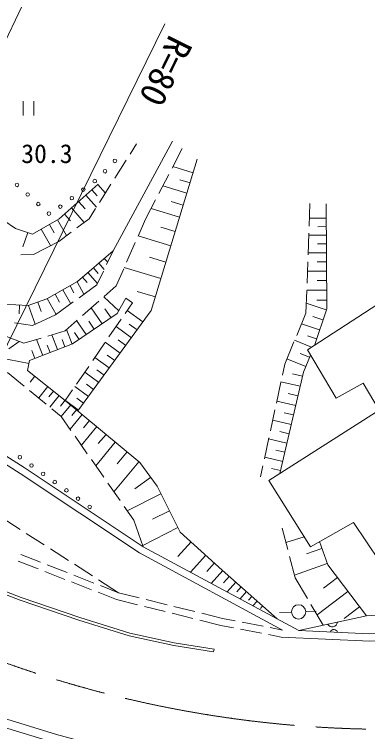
# Model space of a CAD drawing. Units: millimetres at full size, sheet at 1:1000; details may follow other scales. Extents: x 40000 to 680000, y 20000 to 380000.
# Drawn here: x 233145 to 257883, y 244596 to 294776 of the extents above; entities that cross this region are included whole.
import ezdxf
from ezdxf.enums import TextEntityAlignment as Align

# ---------------------------------------------------------------- set-up
doc = ezdxf.new("R2010")
doc.units = ezdxf.units.MM
doc.header["$LTSCALE"] = 1000
doc.linetypes.add('CHAIN', pattern=[18.5, 12, -1.5, 3.5, -1.5])
for name, color, linetype, lineweight in [('M-BGD', 7, 'Continuous', 13), ('M-BMK', 2, 'CHAIN', 13), ('M-STR-HTXT', 7, 'Continuous', 13)]:
    doc.layers.add(name, color=color, linetype=linetype, lineweight=lineweight)
doc.styles.add('ＭＳ ゴシック', font='')
doc.styles.get('ＭＳ ゴシック').set_extended_font_data('MS Gothic')

msp = doc.modelspace()

# ---------------------------------------------------------------- linework, layer by layer
at = {"layer": 'M-BGD'}
for p, q in [((233755, 288697), (233755, 287697)), ((234505, 287697), (234505, 288697)), ((240069, 278236), (244220, 285915)), ((241246, 284997), (241707, 285724)), ((244188, 284025), (244892, 285383)), ((240175, 283309), (240979, 284575)), ((245661, 283689), (244238, 284122)), ((243267, 282250), (243958, 283581)), ((245445, 282978), (244733, 283194)), ((238988, 282867), (239517, 282271)), ((239104, 281620), (239907, 282886)), ((245228, 282267), (243542, 282780)), ((238151, 282125), (238893, 281288)), ((238569, 282496), (238940, 282078)), ((237645, 281677), (238093, 281171)), ((242332, 280448), (243037, 281806)), ((244972, 281423), (244128, 281680)), ((253781, 279959), (253839, 281550)), ((237140, 281229), (238036, 280218)), ((238375, 280471), (238836, 281198)), ((244715, 280580), (242716, 281188)), ((236663, 280806), (237086, 280329)), ((254985, 280516), (253801, 280510)), ((235597, 280075), (235927, 279501)), ((236170, 280405), (236806, 279300)), ((237516, 279830), (238375, 280471)), ((241810, 279263), (242332, 280448)), ((234081, 279511), (233748, 278511)), ((235023, 279745), (235683, 278598)), ((236256, 278889), (237115, 279530)), ((244411, 279581), (243412, 279885)), ((254988, 279924), (254396, 279921)), ((244107, 278581), (241817, 279278)), ((253709, 277960), (253763, 279459)), ((254991, 279332), (253759, 279326)), ((234477, 277985), (236256, 278889)), ((241004, 277433), (241609, 278805)), ((254993, 278716), (254377, 278713)), ((239601, 277268), (240069, 278236)), ((254996, 278100), (253714, 278094)), ((233611, 277956), (234477, 277985)), ((239446, 277700), (239633, 277482)), ((243759, 277436), (242614, 277785)), ((238682, 277042), (239013, 276657)), ((239067, 277373), (239442, 276938)), ((243410, 276291), (240845, 277072)), ((253637, 275962), (253691, 277461)), ((254999, 277459), (254358, 277456)), ((238297, 276711), (238960, 275941)), ((238916, 275849), (239383, 276818)), ((240280, 275790), (240802, 276975)), ((255002, 276818), (253668, 276812)), ((237533, 276066), (238022, 275199)), ((237918, 276384), (238243, 276007)), ((255006, 276151), (254338, 276147)), ((236552, 275513), (237105, 274531)), ((237043, 275790), (237319, 275299)), ((237676, 274947), (238916, 275849)), ((239427, 275040), (240280, 275790)), ((235997, 275200), (236310, 274644)), ((240458, 274046), (239403, 275018)), ((243020, 275008), (241737, 275398)), ((253562, 273871), (253619, 275462)), ((255009, 275483), (253620, 275477)), ((234785, 274646), (235020, 273988)), ((235441, 274887), (236067, 273776)), ((236033, 273751), (237272, 274653)), ((237926, 273719), (239052, 274709)), ((241410, 274599), (240902, 273860)), ((240960, 274911), (241410, 274599)), ((254987, 274099), (253587, 274570)), ((255012, 274789), (254318, 274786)), ((233508, 274440), (233476, 273821)), ((234127, 274411), (234597, 273095)), ((239291, 273129), (238530, 274250)), ((239913, 273551), (239491, 274174)), ((242142, 273254), (241039, 274059)), ((234419, 273013), (236033, 273751)), ((252915, 272320), (253562, 273871)), ((254751, 273399), (254051, 273635)), ((233166, 273187), (234419, 273013)), ((236698, 272638), (237551, 273388)), ((238169, 272368), (237505, 273348)), ((238730, 272748), (238350, 273309)), ((240619, 273448), (239770, 272212)), ((241740, 272702), (241188, 273105)), ((254516, 272700), (253251, 273125)), ((235492, 272273), (236698, 272638)), ((237185, 271713), (236791, 272720)), ((237679, 272036), (237347, 272526)), ((241337, 272150), (240265, 272933)), ((233808, 271762), (235014, 272128)), ((235139, 270913), (234701, 272033)), ((236177, 271319), (235772, 272357)), ((236681, 271516), (236484, 272020)), ((240945, 271614), (240410, 272006)), ((254303, 272067), (253670, 272280)), ((233488, 271886), (232760, 271379)), ((235658, 271116), (235455, 271635)), ((239486, 271800), (238637, 270563)), ((240554, 271079), (239513, 271839)), ((252075, 270308), (252722, 271859)), ((253954, 271490), (252770, 271974)), ((234579, 270694), (234360, 271254)), ((253811, 270785), (253157, 271053)), ((234174, 270346), (231922, 270796)), ((239794, 270038), (238783, 270776)), ((240174, 270558), (239654, 270938)), ((253543, 270131), (252226, 270670)), ((238354, 270151), (237505, 268915)), ((251910, 269542), (252075, 270308)), ((232672, 269725), (233832, 268774)), ((239056, 269027), (238074, 269744)), ((239425, 269532), (238920, 269901)), ((253320, 269457), (252627, 269618)), ((234588, 269454), (234258, 269040)), ((251490, 267587), (251805, 269053)), ((253159, 268764), (251810, 269077)), ((235486, 268740), (234849, 267939)), ((237221, 268503), (236714, 267764)), ((238339, 268045), (237385, 268741)), ((238697, 268536), (238206, 268894)), ((234218, 268457), (235378, 267505)), ((235887, 268421), (235568, 268021)), ((236287, 268103), (235641, 267290)), ((253002, 268090), (252328, 268246)), ((236693, 267780), (236370, 267373)), ((237643, 267091), (236716, 267768)), ((237991, 267568), (237514, 267916)), ((252846, 267415), (251519, 267723)), ((235765, 267188), (236429, 266643)), ((237093, 267448), (236426, 266646)), ((237494, 267114), (237161, 266713)), ((251070, 265632), (251385, 267098)), ((236429, 266643), (237108, 265674)), ((237895, 266781), (237047, 265761)), ((252692, 266752), (252028, 266906)), ((238405, 266357), (237981, 265847)), ((252538, 266089), (251233, 266392)), ((238915, 265932), (237836, 264634)), ((252386, 265436), (251734, 265588)), ((237394, 265264), (238255, 264035)), ((239565, 265392), (239025, 264743)), ((250649, 263676), (250964, 265143)), ((252235, 264784), (250951, 265082)), ((240214, 264853), (238840, 263200)), ((241040, 264165), (240353, 263339)), ((252086, 264142), (251444, 264291)), ((238541, 263626), (239401, 262397)), ((241867, 263478), (240117, 261374)), ((251937, 263500), (250675, 263793)), ((250380, 262421), (250544, 263187)), ((251790, 262869), (251159, 263016)), ((239688, 261987), (240548, 260758)), ((242687, 262386), (241582, 261580)), ((243411, 261230), (241052, 260038)), ((240835, 260349), (241514, 259379)), ((244006, 260051), (242827, 259455)), ((232299, 259544), (233562, 258734)), ((241514, 259379), (242174, 257526)), ((233983, 258464), (235245, 257654)), ((244602, 258872), (242138, 257627)), ((251902, 258824), (252288, 257336)), ((253441, 258226), (252158, 257837)), ((245524, 257869), (244602, 256841)), ((233590, 256991), (234987, 256446)), ((235666, 257384), (236929, 256574)), ((246552, 256947), (245476, 255748)), ((254671, 257419), (253607, 257039)), ((233415, 256523), (234812, 255978)), ((252414, 256852), (252801, 255365)), ((235453, 256265), (236851, 255720)), ((237350, 256304), (238612, 255494)), ((247152, 256410), (246614, 255810)), ((255051, 256355), (252757, 255535)), ((235278, 255796), (236676, 255251)), ((237316, 255538), (238714, 254993)), ((247751, 255872), (246936, 254962)), ((248206, 255464), (247799, 255009)), ((237141, 255070), (238539, 254525)), ((239033, 255224), (240446, 254318)), ((248662, 255056), (248043, 254366)), ((252801, 255365), (253660, 253916)), ((255761, 255370), (254790, 254634)), ((239180, 254811), (240446, 254318)), ((249034, 254722), (248724, 254377)), ((239005, 254343), (240294, 253840)), ((240446, 254318), (241896, 253959)), ((249406, 254389), (248948, 253878)), ((249778, 254055), (249550, 253799)), ((256497, 254399), (254342, 252766)), ((240294, 253840), (241766, 253476)), ((242381, 253839), (243837, 253478)), ((250151, 253721), (249854, 253390)), ((253915, 253486), (254774, 252038)), ((242251, 253356), (243707, 252995)), ((244322, 253358), (245778, 252997)), ((250523, 253387), (250375, 253222)), ((252548, 252956), (251710, 252924)), ((253548, 252991), (254275, 253013)), ((257314, 253321), (256236, 252505)), ((244193, 252875), (245649, 252514)), ((246264, 252877), (247713, 252518)), ((247713, 252518), (248595, 252348)), ((246134, 252394), (247606, 252030)), ((247606, 252030), (248494, 251858)), ((249086, 252253), (250558, 251969)), ((248984, 251764), (250457, 251479)), ((251049, 251874), (251931, 251704)), ((250948, 251384), (251836, 251213)), ((247127, 250365), (247095, 250168))]:
    msp.add_line(p, q, dxfattribs=at)
for points in [[(225213, 286430), (228179, 284397), (232415, 280358), (233234, 279793), (234421, 279398), (236285, 280471), (239024, 282900)], [(163115, 285565), (174500, 280660), (186336, 275864), (196355, 271029), (212269, 263458), (220027, 259719), (224843, 257428), (229407, 255391), (233552, 253799), (237670, 252395), (241187, 251293), (244309, 250612), (247095, 250168)], [(163194, 285748), (174577, 280845), (186417, 276046), (196441, 271209), (212355, 263638), (220113, 259899), (224927, 257609), (229484, 255576), (233620, 253987), (237733, 252585), (241238, 251487), (244346, 250809), (247127, 250365)], [(237597, 267029), (242732, 274061), (245952, 284646)], [(254980, 281516), (255015, 274182), (254151, 271618)], [(240069, 278236), (237578, 276092), (235410, 274869), (234119, 274408), (229761, 274639), (226509, 274270), (225540, 274869), (224018, 276703)], [(251549, 252478), (247706, 255886), (244765, 258549), (243140, 261766), (241929, 263426), (236714, 267764), (234077, 269860), (234215, 270552), (237224, 271728), (240338, 273838), (240960, 274911)], [(222182, 270528), (225721, 272208), (229026, 272869), (231671, 272592), (233808, 271762)], [(253891, 270927), (253389, 269755), (251739, 262648)], [(222689, 270163), (233831, 263067), (242174, 257526), (253055, 251666)], [(222420, 269741), (233559, 262648), (241916, 257097), (251931, 251704)], [(253055, 251666), (257792, 252690), (270107, 253438), (279828, 254490), (277514, 259163)], [(277514, 259163), (281767, 253368), (270457, 252153), (263517, 251569), (257979, 251428), (253055, 251666)], [(257792, 252690), (255084, 256264), (254503, 257888)], [(210280, 255765), (215037, 253430), (219719, 251108), (225073, 248475), (228688, 246875), (232322, 245557), (236088, 244408), (240080, 243316), (243902, 242506), (247366, 241923), (250661, 241565), (255105, 241207), (259699, 241113), (263955, 241320), (268492, 241734), (274122, 242450), (282087, 243504), (289054, 244464), (300389, 245783), (306904, 246611), (315395, 247665)], [(211759, 254371), (214772, 252892), (219453, 250570), (224819, 247931), (228464, 246318), (232132, 244987), (235921, 243832), (239938, 242733), (243790, 241917), (247284, 241328), (250605, 240967), (255075, 240608), (259708, 240513), (263997, 240721), (268558, 241138), (274199, 241855), (282167, 242910), (289129, 243869), (300608, 245256), (306941, 246083), (315380, 247245)], [(251836, 251213), (258043, 250926), (263721, 251020), (271994, 251814), (281972, 252889)]]:
    msp.add_lwpolyline(points, dxfattribs=at)
msp.add_lwpolyline([(253874, 257535), (256886, 259228), (260521, 253827), (266130, 257410), (265268, 258719), (272787, 263818), (265257, 275528), (264447, 275061), (262993, 277346), (253667, 271304), (255676, 267923), (257561, 268982), (258699, 267082), (250972, 262159)], close=True, dxfattribs=at)
for centre, radius in [((240186, 284524), 125), ((239496, 283800), 125), ((238776, 283110), 125), ((233335, 282845), 125), ((237972, 282515), 125), ((234079, 282176), 125), ((237168, 281920), 125), ((234822, 281507), 125), ((236364, 281326), 125), ((235565, 280838), 125), ((233528, 263792), 125), ((234344, 263213), 125), ((235159, 262634), 125), ((235975, 262056), 125), ((236791, 261477), 125), ((237606, 260899), 125), ((238422, 260320), 125), ((253048, 252976), 500)]:
    msp.add_circle(centre, radius, dxfattribs=at)
for centre, radius, start, end in [((255398, 252296), 370, 211.1246, 353.2754), ((255514, 251491), 256, 9.9153, 164.5546)]:
    msp.add_arc(centre, radius, start, end, dxfattribs=at)
at = {"layer": 'M-BMK'}
msp.add_arc((259409, 324758), 80000, 243.384, 276.74627, dxfattribs=at)
at = {"layer": 'M-STR-HTXT'}
for p, q in [((237190, 302722), (221459, 269785)), ((223568, 253236), (243687, 294103))]:
    msp.add_line(p, q, dxfattribs=at)

# ---------------------------------------------------------------- texts
at = {"layer": 'M-BGD', "style": 'ＭＳ ゴシック'}
msp.add_text('30.3', height=1320, dxfattribs=at).set_placement((235425, 285033), align=Align.MIDDLE_CENTER)
at = {"layer": 'M-STR-HTXT', "style": 'ＭＳ ゴシック'}
msp.add_text('R=80', height=1833, rotation=243.789, dxfattribs=at).set_placement((243747, 290795), align=Align.MIDDLE_CENTER)

doc.saveas('drawing.dxf')
